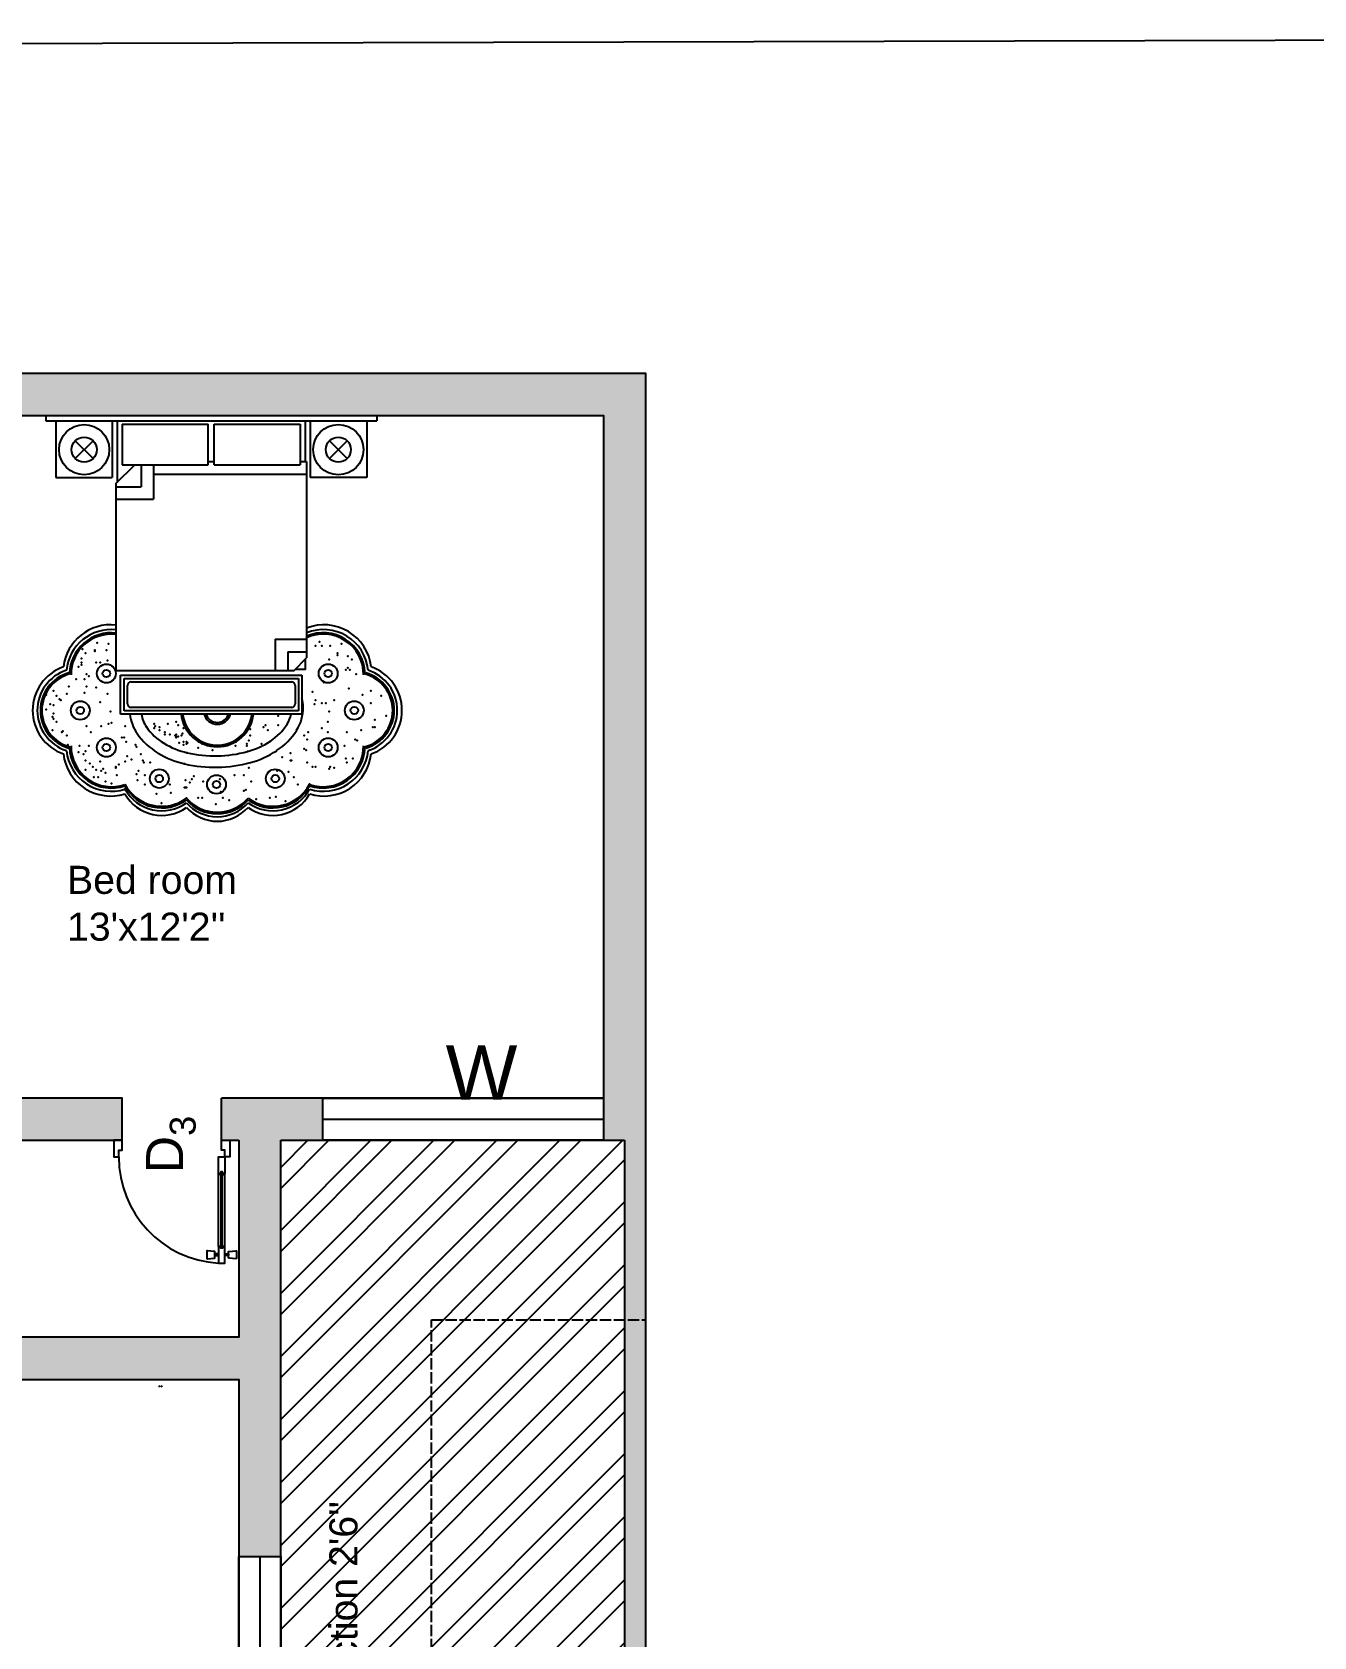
# Model space of a CAD drawing. Header units: millimetres. Extents: x 1028 to 3951, y -866 to 975.
# Drawn here: x 3015 to 3289.1, y 632.3 to 975.4 of the extents above; entities that cross this region are included whole.
import ezdxf

# ---------------------------------------------------------------- set-up
doc = ezdxf.new("R2010")
doc.units = ezdxf.units.MM
doc.linetypes.add('ACAD_ISO02W100', pattern=[15, 12, -3])
for name, color, linetype in [('dimenction', 4, 'Continuous'), ('key words', 181, 'Continuous'), ('stares cass', 10, 'Continuous'), ('text', 6, 'Continuous'), ('wall', 15, 'Continuous'), ('windows', 50, 'Continuous')]:
    doc.layers.add(name, color=color, linetype=linetype)
doc.styles.get("Standard").update_dxf_attribs({"font": 'arial.ttf'})

# ---------------------------------------------------------------- blocks, each defined once
blk = doc.blocks.new('A$C1EC128A1')
for p, q in [((0.115, 3.56), (3.019, 3.56)), ((0.115, 3.555), (0.115, 3.511)), ((3.019, 3.555), (3.019, 3.511)), ((0.115, 3.511), (3.019, 3.511)), ((0.203, 3.511), (0.203, 3.462)), ((0.203, 3.46), (0.203, 3.016)), ((0.698, 3.511), (0.698, 3.016)), ((0.742, 3.511), (0.742, 2.972)), ((0.786, 3.484), (1.539, 3.484)), ((0.786, 3.484), (0.786, 3.126)), ((1.539, 3.126), (1.539, 3.484)), ((1.594, 3.126), (1.594, 3.484)), ((1.594, 3.484), (2.348, 3.484)), ((2.348, 3.484), (2.348, 3.126)), ((2.392, 3.511), (2.392, 3.154)), ((2.436, 3.511), (2.436, 3.016)), ((2.931, 3.511), (2.931, 3.016)), ((0.374, 3.181), (0.53, 3.337)), ((0.374, 3.337), (0.53, 3.181)), ((2.604, 3.337), (2.759, 3.181)), ((2.759, 3.337), (2.604, 3.181)), ((0.731, 2.961), (0.896, 3.126)), ((0.786, 3.126), (1.539, 3.126)), ((0.951, 3.126), (0.951, 2.934)), ((1.061, 3.126), (1.061, 2.824)), ((1.539, 3.154), (1.594, 3.154)), ((1.594, 3.126), (2.348, 3.126)), ((2.348, 3.154), (2.403, 3.154)), ((2.403, 3.154), (2.403, 1.432)), ((0.203, 3.016), (0.698, 3.016)), ((0.731, 2.961), (0.731, 1.322)), ((1.061, 3.044), (2.403, 3.044)), ((2.931, 3.016), (2.436, 3.016)), ((0.731, 2.934), (0.951, 2.934)), ((0.731, 2.824), (1.061, 2.824)), ((2.128, 1.597), (2.403, 1.597)), ((2.128, 1.597), (2.128, 1.322)), ((2.238, 1.487), (2.238, 1.322)), ((2.238, 1.487), (2.403, 1.487)), ((2.293, 1.322), (2.403, 1.432)), ((2.392, 1.421), (2.392, 1.333)), ((0.731, 1.322), (2.293, 1.322)), ((0.772, 1.282), (2.363, 1.282)), ((0.772, 0.939), (0.772, 1.282)), ((2.304, 1.333), (2.392, 1.333)), ((2.363, 1.282), (2.363, 0.939)), ((0.802, 1.252), (2.333, 1.252)), ((0.802, 0.969), (0.802, 1.252)), ((0.832, 1.029), (0.832, 1.192)), ((0.862, 1.222), (2.273, 1.222)), ((2.303, 1.192), (2.303, 1.029)), ((2.333, 1.252), (2.333, 0.969)), ((2.273, 0.999), (0.862, 0.999)), ((2.363, 0.939), (0.772, 0.939)), ((2.333, 0.969), (0.802, 0.969))]:
    blk.add_line(p, q)
for centre, radius in [((0.452, 3.259), 0.22), ((2.682, 3.259), 0.22), ((0.452, 3.259), 0.11), ((2.682, 3.259), 0.11), ((0.647, 1.296), 0.0826), ((0.647, 1.296), 0.0326), ((2.593, 1.296), 0.0826), ((2.593, 1.296), 0.0326), ((0.418, 0.972), 0.0826), ((0.418, 0.972), 0.0326), ((2.822, 0.972), 0.0826), ((2.822, 0.972), 0.0326), ((0.647, 0.647), 0.0826), ((2.593, 0.647), 0.0826), ((0.647, 0.647), 0.0326), ((2.593, 0.647), 0.0326), ((1.111, 0.374), 0.0826), ((2.129, 0.374), 0.0826), ((1.111, 0.374), 0.0326), ((1.613, 0.323), 0.0826), ((1.613, 0.323), 0.0326), ((2.129, 0.374), 0.0326)]:
    blk.add_circle(centre, radius)
for centre, radius, start, end in [((0.685, 1.305), 0.418, 83.7824, 173.2515), ((2.555, 1.305), 0.418, 6.7485, 111.2795), ((0.688, 1.288), 0.393, 83.8157, 174.53), ((0.692, 1.284), 0.369, 83.9971, 177.9976), ((0.691, 1.287), 0.354, 83.6051, 180.6699), ((2.552, 1.288), 0.393, 5.47, 112.249), ((2.548, 1.284), 0.369, 2.0024, 113.1536), ((2.549, 1.287), 0.354, 359.3301, 114.3551), ((0.405, 0.972), 0.405, 109.4527, 180), ((0.412, 0.972), 0.371, 108.0256, 180), ((0.411, 0.972), 0.343, 105.7891, 180), ((0.412, 0.972), 0.331, 104.766, 180), ((2.828, 0.972), 0.331, 0, 75.234), ((2.829, 0.972), 0.343, 0, 74.2109), ((2.828, 0.972), 0.371, 0, 71.9744), ((2.835, 0.972), 0.405, 0, 70.5473), ((0.862, 1.192), 0.03, 90, 180), ((2.273, 1.192), 0.03, 0, 90), ((0.862, 1.029), 0.03, 180, 270), ((2.273, 1.029), 0.03, 270, 0), ((2.008, 0.994), 0.365, 327.6239, 1.1782), ((2.008, 0.994), 0.365, 1.1782, 13.4812), ((0.405, 0.972), 0.405, 180, 250.5473), ((0.412, 0.972), 0.371, 180, 251.9744), ((0.411, 0.972), 0.343, 180, 254.2109), ((0.412, 0.972), 0.331, 180, 255.234), ((1.217, 0.977), 0.365, 186.0197, 214.7326), ((1.217, 0.977), 0.265, 188.3055, 214.7326), ((1.62, 0.972), 0.319, 185.9507, 354.0493), ((1.62, 0.972), 0.305, 186.2151, 353.7849), ((1.62, 0.972), 0.121, 195.7695, 344.2305), ((1.62, 0.972), 0.105, 198.3291, 341.6709), ((1.817, 1.115), 0.492, 303.1639, 327.6239), ((2.008, 0.994), 0.265, 327.6239, 348.1186), ((2.828, 0.972), 0.331, 284.766, 0), ((2.829, 0.972), 0.343, 285.7891, 0), ((2.828, 0.972), 0.371, 288.0256, 0), ((2.835, 0.972), 0.405, 289.4527, 0), ((1.403, 1.107), 0.592, 214.7326, 239.1926), ((1.403, 1.107), 0.492, 214.7326, 239.1926), ((1.817, 1.115), 0.592, 303.1639, 327.6239), ((0.685, 0.639), 0.418, 186.7485, 287.3233), ((0.688, 0.656), 0.393, 185.47, 288.0175), ((0.692, 0.66), 0.369, 182.0024, 288.623), ((0.691, 0.657), 0.354, 179.3301, 289.5945), ((1.524, 1.309), 0.828, 239.1926, 256.6746), ((1.524, 1.309), 0.728, 239.1926, 256.6746), ((1.599, 1.627), 1.054, 256.6746, 271.1782), ((1.599, 1.627), 1.054, 271.1782, 285.6819), ((1.688, 1.312), 0.728, 285.6819, 303.1639), ((1.688, 1.312), 0.828, 285.6819, 303.1639), ((2.549, 0.657), 0.354, 250.4055, 0.6699), ((2.548, 0.66), 0.369, 251.377, 357.9976), ((2.552, 0.656), 0.393, 251.9825, 354.53), ((2.555, 0.639), 0.418, 252.6767, 353.2515), ((1.599, 1.627), 1.154, 256.6746, 271.1782), ((1.599, 1.627), 1.154, 271.1782, 285.6819), ((1.133, 0.498), 0.367, 208.2914, 306.3479), ((1.133, 0.484), 0.367, 208.2914, 306.3479), ((1.133, 0.461), 0.369, 208.9302, 306.0262), ((2.107, 0.498), 0.367, 233.6521, 331.7086), ((2.107, 0.484), 0.367, 233.6521, 331.7086), ((2.107, 0.461), 0.369, 233.9738, 331.0698), ((1.132, 0.42), 0.369, 209.2201, 306.079), ((1.614, 0.43), 0.349, 220.6393, 270.9052), ((1.614, 0.416), 0.349, 220.6393, 270.9052), ((1.62, 0.4), 0.36, 221.3878, 270), ((1.626, 0.43), 0.349, 269.0948, 319.3607), ((1.626, 0.416), 0.349, 269.0948, 319.3607), ((1.62, 0.4), 0.36, 270, 318.6122), ((2.108, 0.42), 0.369, 233.921, 330.7799), ((1.62, 0.36), 0.36, 221.4185, 270), ((1.62, 0.36), 0.36, 270, 318.5815)]:
    blk.add_arc(centre, radius, start, end)
for p in [(0.565, 1.565), (0.666, 1.556), (2.518, 1.574), (2.71, 1.556), (0.428, 1.428), (0.438, 1.51), (0.465, 1.474), (0.547, 1.501), (0.547, 1.492), (0.647, 1.501), (0.657, 1.41), (2.482, 1.538), (2.537, 1.538), (2.601, 1.419), (2.61, 1.538), (2.674, 1.474), (2.674, 1.456), (2.765, 1.447), (2.801, 1.419), (0.401, 1.355), (0.428, 1.392), (0.428, 1.373), (0.474, 1.291), (0.492, 1.273), (0.556, 1.392), (0.593, 1.392), (2.392, 1.333), (2.747, 1.328), (2.765, 1.346), (2.783, 1.328), (2.838, 1.291), (0.182, 1.145), (0.319, 1.182), (0.383, 1.246), (0.456, 1.246), (0.456, 1.127), (0.474, 1.182), (0.556, 1.172), (2.455, 1.136), (2.555, 1.218), (2.774, 1.163), (2.966, 1.145), (0.118, 1.109), (0.155, 1.026), (0.182, 1.017), (0.209, 1.099), (0.237, 1.072), (0.246, 1.063), (0.301, 1.118), (0.593, 1.045), (0.657, 1.118), (2.473, 1.026), (2.482, 1.063), (2.537, 1.035), (2.573, 1.035), (2.646, 1.063), (2.893, 1.109), (2.966, 1.035), (3.057, 1.099), (0.118, 0.981), (0.173, 0.917), (0.182, 0.944), (0.182, 0.898), (0.209, 0.871), (0.666, 0.853), (0.684, 0.962), (0.693, 0.862), (1.067, 0.853), (1.186, 0.853), (1.259, 0.871), (1.303, 0.939), (1.317, 0.939), (2.153, 0.926), (2.591, 0.871), (2.601, 0.962), (3.002, 0.889), (3.102, 0.926), (0.173, 0.798), (0.255, 0.78), (0.264, 0.789), (0.301, 0.752), (0.474, 0.835), (0.511, 0.78), (0.602, 0.835), (0.784, 0.734), (0.803, 0.734), (0.812, 0.835), (0.999, 0.826), (1.067, 0.816), (1.076, 0.835), (1.113, 0.825), (1.113, 0.798), (1.159, 0.78), (1.159, 0.761), (1.204, 0.761), (1.25, 0.752), (1.259, 0.761), (1.259, 0.743), (1.259, 0.734), (1.277, 0.844), (1.277, 0.743), (1.305, 0.752), (1.314, 0.771), (1.323, 0.816), (1.898, 0.707), (1.907, 0.807), (1.907, 0.752), (2.026, 0.825), (2.044, 0.844), (2.044, 0.844), (2.062, 0.798), (2.153, 0.844), (2.381, 0.752), (2.409, 0.716), (2.418, 0.78), (2.537, 0.816), (2.591, 0.78), (2.756, 0.78), (2.829, 0.716), (2.847, 0.707), (2.883, 0.798), (2.984, 0.825), (3.002, 0.825), (0.31, 0.67), (0.401, 0.606), (0.41, 0.661), (0.447, 0.588), (0.465, 0.615), (0.492, 0.661), (0.821, 0.698), (0.83, 0.57), (0.903, 0.67), (0.912, 0.652), (0.949, 0.588), (1.152, 0.684), (1.152, 0.684), (1.152, 0.684), (1.286, 0.688), (1.323, 0.698), (1.323, 0.67), (1.35, 0.698), (1.35, 0.679), (1.356, 0.601), (1.359, 0.688), (1.451, 0.643), (1.487, 0.679), (1.578, 0.624), (1.651, 0.661), (1.651, 0.661), (1.779, 0.661), (1.88, 0.679), (1.88, 0.661), (1.884, 0.612), (2.007, 0.679), (2.086, 0.703), (2.263, 0.597), (2.381, 0.634), (2.4, 0.624), (2.737, 0.661), (0.465, 0.533), (0.465, 0.451), (0.501, 0.506), (0.529, 0.478), (0.556, 0.451), (0.593, 0.524), (0.602, 0.442), (0.62, 0.46), (0.638, 0.424), (0.73, 0.478), (0.73, 0.469), (0.757, 0.497), (0.812, 0.524), (0.867, 0.542), (0.93, 0.442), (0.967, 0.533), (0.976, 0.515), (1.031, 0.515), (1.333, 0.504), (1.898, 0.469), (2.144, 0.442), (2.19, 0.561), (2.245, 0.433), (2.263, 0.533), (2.272, 0.533), (2.409, 0.515), (2.455, 0.478), (2.482, 0.478), (2.601, 0.46), (2.61, 0.478), (2.646, 0.469), (2.747, 0.551), (2.756, 0.515), (2.81, 0.551), (0.538, 0.387), (0.574, 0.387), (0.638, 0.35), (0.693, 0.332), (0.739, 0.405), (0.739, 0.405), (0.81, 0.282), (0.912, 0.414), (0.921, 0.36), (0.985, 0.405), (0.985, 0.323), (1.204, 0.323), (1.332, 0.296), (1.341, 0.36), (1.341, 0.296), (1.35, 0.296), (1.378, 0.341), (1.396, 0.369), (1.414, 0.396), (1.496, 0.35), (1.642, 0.369), (1.77, 0.405), (1.852, 0.405), (1.916, 0.35), (2.29, 0.387), (2.327, 0.323), (2.43, 0.324), (0.985, 0.149), (1.086, 0.241), (1.131, 0.159), (1.213, 0.25), (1.35, 0.203), (1.451, 0.204), (1.487, 0.204), (1.606, 0.149), (1.651, 0.259), (1.67, 0.204), (1.724, 0.186), (1.852, 0.268), (1.87, 0.277), (1.962, 0.195), (2.08, 0.204), (2.135, 0.213), (2.217, 0.177)]:
    blk.add_point(p)

msp = doc.modelspace()

# ---------------------------------------------------------------- hatches: boundary and pattern name
at = {"true_color": 0x7aafdf}
h = msp.add_hatch(dxfattribs=at)
h.set_pattern_fill('CLAY', color=143)
h.set_pattern_definition([(0, (2725.6543, 349.681), (0, 4.7625), []), (0, (2725.6543, 350.475), (0, 4.7625), []), (0, (2725.6543, 351.2686), (0, 4.7625), []), (0, (2725.6543, 352.856), (0, 4.7625), [4.7625, -3.175])])
h.paths.add_polyline_path([(3146.197, 902.43), (2782.197, 902.43), (2782.197, 879.603), (2791.197, 879.603), (2791.197, 893.43), (2851.197, 893.43), (2851.197, 862.683), (2851.197, 862.683), (2851.197, 860.91), (2855.697, 860.91), (2855.697, 897.93), (2972.197, 897.93), (2972.197, 893.225), (2981.197, 893.225), (2981.197, 893.43), (3137.197, 893.43), (3137.197, 747.43), (3137.197, 738.43), (3141.697, 738.43), (3141.697, 700.035), (3146.197, 700.035)])
h.paths.add_polyline_path([(2791.197, 850.443), (2789.442, 850.443), (2782.197, 850.443), (2782.197, 827.658), (2791.197, 827.658), (2791.197, 831.93), (2851.197, 831.93), (2851.197, 830.727), (2851.197, 830.727), (2851.197, 829.236), (2855.697, 829.236), (2855.697, 839.634), (2851.197, 839.634), (2851.197, 837.861), (2851.197, 836.43), (2791.197, 836.43)], flags=17)
h.paths.add_polyline_path([(2791.197, 786.93), (2855.697, 786.93), (2867.273, 786.93), (2867.273, 795.93), (2855.697, 795.93), (2855.697, 811.344), (2851.197, 811.344), (2851.197, 809.854), (2851.197, 795.93), (2791.197, 795.93), (2791.197, 798.498), (2789.442, 798.498), (2782.197, 798.498), (2782.197, 602), (2791.197, 602)])
h.paths.add_polyline_path([(2940.388, 795.93), (2927.273, 795.93), (2927.273, 786.93), (2940.388, 786.93)], flags=17)
h.paths.add_polyline_path([(2981.197, 833.225), (2972.197, 833.225), (2972.197, 795.93), (2972.197, 779.239), (2981.197, 779.239)], flags=17)
h.paths.add_polyline_path([(2981.197, 738.43), (3034.256, 738.43), (3034.256, 747.43), (2981.197, 747.43), (2981.197, 751.172), (2972.197, 751.172), (2972.197, 738.43), (2972.197, 687.33), (2972.197, 683.588), (2981.197, 683.588), (2981.197, 687.33), (3059.197, 687.33), (3059.197, 649.42), (3068.197, 649.42), (3068.197, 696.33), (3068.197, 738.43), (3077.197, 738.43), (3077.197, 747.43), (3055.532, 747.43), (3055.532, 738.43), (3059.197, 738.43), (3059.197, 696.33), (2981.197, 696.33)])
h.paths.add_polyline_path([(2981.197, 655.521), (2972.197, 655.521), (2972.197, 642.93), (2972.197, 567.148), (2981.197, 567.148)])
h.paths.add_polyline_path([(2981.197, 567.148), (2972.197, 567.148), (2972.197, 542.326), (2977.403, 542.326), (2977.403, 542.582), (2981.197, 542.582), (2981.197, 542.33), (2994.697, 542.33), (2994.697, 551.33), (2981.197, 551.33)])
h.paths.add_polyline_path([(3068.197, 567.148), (3059.197, 567.148), (3059.197, 551.33), (3045.335, 551.33), (3045.335, 542.329), (3059.197, 542.33), (3068.197, 542.33)])
h.paths.add_polyline_path([(3068.197, 589.42), (3059.197, 589.42), (3059.197, 567.148), (3068.197, 567.148)])
h.paths.add_polyline_path([(3146.197, 700.035), (3141.697, 700.035), (3141.697, 567.148), (3146.197, 567.148)])
h.paths.add_polyline_path([(3146.197, 567.148), (3141.697, 567.148), (3141.697, 392.43), (3146.197, 392.43)])
h.paths.add_polyline_path([(3137.197, 387.93), (2990.197, 387.93), (2990.197, 383.43), (3137.197, 383.43)])
h.paths.add_polyline_path([(2981.197, 387.93), (2786.697, 387.93), (2786.697, 491.43), (2854.7, 491.43), (2854.7, 500.429), (2791.197, 500.43), (2791.197, 542), (2782.197, 542), (2782.197, 383.43), (2981.197, 383.43)])
h.paths.add_polyline_path([(2981.197, 500.427), (2914.7, 500.428), (2914.7, 491.43), (2981.197, 491.43)], flags=17)
at = {"true_color": 0x58ba48}
h = msp.add_hatch(dxfattribs=at)
h.set_pattern_fill('ANSI32', color=85)
h.set_pattern_definition([(45, (2725.654, 349.681), (-6.7352, 6.7352), []), (45, (2730.144, 349.681), (-6.7352, 6.7352), [])])
h.paths.add_polyline_path([(3068.197, 567.148), (3068.197, 542.33), (3059.197, 542.33), (3008.197, 542.327), (3008.197, 491.43), (2981.197, 491.43), (2786.697, 491.43), (2786.697, 387.93), (2981.197, 387.93), (2981.197, 392.43), (2990.197, 392.43), (2990.197, 387.93), (3137.197, 387.93), (3137.197, 392.43), (3141.697, 392.43), (3141.697, 567.148)])
h.paths.add_polyline_path([(3022.837, 522.082), (3024.091, 530.234, -0.410018), (3026.444, 532.845), (3046.619, 533.973), (3066.778, 532.846, -0.4119223), (3069.147, 530.234), (3070.401, 522.082), (3070.401, 406.913), (3070.398, 406.912), (3069.775, 404.423), (3067.898, 402.545), (3046.619, 401.92), (3025.34, 402.545), (3023.463, 404.423), (3022.837, 406.926)], flags=16)
h.paths.add_polyline_path([(3024.404, 463.108), (3028.47, 463.252), (3028.47, 450.304), (3024.781, 445.862)], flags=0)
h.paths.add_polyline_path([(3024.51, 465.64), (3024.529, 486.122), (3028.47, 477.647), (3028.455, 465.493)], flags=0)
h.paths.add_polyline_path([(3026.407, 439.577), (3030.353, 445.429), (3031.901, 443.702), (3046.619, 443.702), (3061.337, 443.702), (3062.885, 445.429), (3066.831, 439.577), (3063.703, 435.15), (3061.692, 434.51), (3031.546, 434.51), (3029.535, 435.15)], flags=0)
h.paths.add_polyline_path([(3025.34, 406.301), (3067.951, 406.301), (3068.592, 405.017), (3046.619, 404.423), (3024.698, 405.015)], flags=0)
h.paths.add_polyline_path([(3025.683, 490.377, -0.1130104), (3039.87, 495.171), (3046.619, 495.171), (3053.368, 495.171, -0.1130104), (3067.555, 490.377, -0.3717076), (3068.051, 488.819), (3063.746, 480.205, 0.0102129), (3054.129, 481.402), (3039.109, 481.402, 0.0102129), (3029.492, 480.205), (3025.254, 488.686, -0.4061319)], flags=0)
h.paths.add_polyline_path([(3030.973, 531.47), (3046.619, 532.095), (3062.265, 531.47), (3060.249, 497.674), (3046.619, 497.674), (3032.989, 497.674)], flags=0)
h.paths.add_polyline_path([(3064.769, 463.252), (3068.834, 463.108), (3068.457, 445.862), (3064.769, 450.304)], flags=0)
h.paths.add_polyline_path([(3064.783, 465.493), (3064.769, 477.647), (3068.71, 486.122), (3068.728, 465.64)], flags=0)
h.paths.add_polyline_path([(3141.697, 700.035), (3100.413, 700.035), (3100.413, 567.148), (3141.697, 567.148)], flags=17)
h.paths.add_polyline_path([(3100.413, 700.035), (3141.697, 700.035), (3141.697, 738.43), (3068.197, 738.43), (3068.197, 696.33), (3068.197, 567.148), (3100.413, 567.148)])
h.paths.add_polyline_path([(2872.458, 466.87), (2893.636, 466.87), (2893.636, 490.868), (2872.458, 490.868)], flags=24)
h.paths.add_polyline_path([(3087.871, 606.492), (3087.871, 662.289), (3075.507, 662.289), (3075.507, 606.492)], flags=24)

# ---------------------------------------------------------------- linework, layer by layer
at = {"color": 47, "true_color": 0x7c6c5f}
for q in [(3055.532, 747.43), (3059.197, 738.43)]:
    msp.add_line((3055.532, 738.43), q, dxfattribs=at)
at = {"color": 30, "true_color": 0xf8991e}
for p, q in [((3054.823, 715.735), (3054.823, 731.338)), ((3055.444, 715.381), (3055.444, 731.693)), ((3055.532, 715.381), (3055.532, 731.693)), ((3055.621, 715.381), (3055.621, 731.693)), ((3056.241, 715.735), (3056.241, 731.338))]:
    msp.add_line(p, q, dxfattribs=at)
at = {"color": 7, "true_color": 0xffffff}
msp.add_lwpolyline([(2695.624, 972.164), (3949.499, 975.366), (3950.966, -0.972), (2697.092, -4.174)], close=True, dxfattribs=at)
at = {"color": 30, "true_color": 0xf8991e}
for points in [[(3033.547, 734.884), (3033.547, 736.302), (3034.256, 736.302), (3034.256, 738.43), (3032.483, 738.43), (3032.483, 734.884), (3033.547, 734.884)], [(3056.241, 734.884), (3056.241, 736.302), (3055.532, 736.302), (3055.532, 738.43), (3057.305, 738.43), (3057.305, 734.884), (3056.241, 734.884)], [(3055.355, 731.338), (3054.823, 731.338), (3054.823, 734.884), (3056.241, 734.884), (3056.241, 731.338), (3055.709, 731.338), (3055.709, 731.693), (3055.355, 731.693), (3055.355, 731.338)], [(3055.355, 715.735), (3054.823, 715.735), (3054.823, 712.189), (3056.241, 712.189), (3056.241, 715.735), (3055.709, 715.735), (3055.709, 715.381), (3055.355, 715.381), (3055.355, 715.735)]]:
    msp.add_lwpolyline(points, dxfattribs=at)
at = {"color": 47, "true_color": 0x7c6c5f}
msp.add_lwpolyline([(3068.197, 696.33), (3068.197, 738.43)], dxfattribs=at)
at = {"color": 30, "true_color": 0xf8991e}
for points in [[(3053.941, 714.688), (3052.523, 714.829, 0.4437164), (3052.328, 714.653), (3052.328, 713.272, 0.4437164), (3052.523, 713.095), (3053.941, 713.237, 0.3853136), (3054.101, 713.414), (3054.101, 714.511, 0.3853136)], [(3057.123, 714.688), (3058.541, 714.829, -0.4437164), (3058.736, 714.653), (3058.736, 713.272, -0.4437164), (3058.541, 713.095), (3057.123, 713.237, -0.3853136), (3056.963, 713.414), (3056.963, 714.511, -0.3853136)]]:
    msp.add_lwpolyline(points, format="xyb", close=True, dxfattribs=at)
for points in [[(3054.823, 714.14), (3054.101, 714.14), (3054.101, 713.785), (3054.823, 713.785)], [(3056.241, 714.14), (3056.963, 714.14), (3056.963, 713.785), (3056.241, 713.785)]]:
    msp.add_lwpolyline(points, close=True, dxfattribs=at)
for centre, radius, start, end in [((3056.119, 734.725), 22.573, 179.59659, 266.70819), ((3055.427, 731.371), 0.293, 186.43423, 273.2898), ((3055.638, 731.371), 0.293, 266.7102, 353.56577), ((3042.334, 685.595), 0.293, 86.7102, 173.56577), ((3042.545, 685.595), 0.293, 6.43423, 93.2898)]:
    msp.add_arc(centre, radius, start, end, dxfattribs=at)
at = {"layer": 'dimenction', "color": 4, "linetype": 'ACAD_ISO02W100', "ltscale": 0.2}
msp.add_lwpolyline([(3100.413, 431.43), (3100.413, 700.035), (3146.197, 700.035)], dxfattribs=at)
at = {"layer": 'stares cass', "color": 2, "ltscale": 0.2, "true_color": 0xf1eb1f}
for points in [[(3077.197, 742.93), (3137.197, 742.93)], [(3063.697, 649.42), (3063.697, 589.42)]]:
    msp.add_lwpolyline(points, dxfattribs=at)
at = {"layer": 'stares cass', "color": 30, "ltscale": 0.2, "true_color": 0xf8991e}
msp.add_lwpolyline([(3068.197, 738.43), (3068.197, 738.43)], close=True, dxfattribs=at)
at = {"layer": 'stares cass', "color": 1, "ltscale": 0.2}
msp.add_lwpolyline([(3068.197, 738.43), (3095.197, 738.43)], dxfattribs=at)
at = {"layer": 'wall', "color": 47, "ltscale": 0.2, "true_color": 0x7c6c5f}
for p, q in [((3068.197, 738.43), (3141.697, 738.43)), ((3141.697, 738.43), (3141.697, 387.93)), ((3068.197, 542.33), (3068.197, 696.33))]:
    msp.add_line(p, q, dxfattribs=at)
msp.add_lwpolyline([(2782.197, 902.43), (3146.197, 902.43), (3146.197, 383.43), (2782.197, 383.43)], close=True, dxfattribs=at)
for points in [[(2851.197, 831.93), (2791.197, 831.93), (2851.197, 831.93), (2851.197, 829.236), (2855.697, 829.236), (2855.697, 839.634), (2851.197, 839.634), (2851.197, 836.43), (2791.197, 836.43), (2791.197, 893.43), (2851.197, 893.43), (2851.197, 860.91), (2855.697, 860.91), (2855.697, 897.93), (2855.697, 897.93), (2972.197, 897.93), (2972.197, 795.93), (2972.197, 795.93), (2972.197, 779.239), (2981.197, 779.239), (2981.197, 893.43), (3137.197, 893.43), (3137.197, 747.43), (3055.532, 747.43)], [(3059.197, 738.43), (3059.197, 696.33), (2981.197, 696.33), (2981.197, 738.43), (3034.256, 738.43), (3034.256, 747.43), (2981.197, 747.43), (2981.197, 751.172), (2972.197, 751.172), (2972.197, 738.43), (2972.197, 687.33), (2972.197, 683.588), (2981.197, 683.588), (2981.197, 687.33), (3059.197, 687.33), (3059.197, 687.33), (3059.197, 687.33), (3059.197, 551.33), (2981.197, 551.33), (2981.197, 655.521), (2972.197, 655.521), (2972.197, 642.93), (2972.197, 542.326)]]:
    msp.add_lwpolyline(points, dxfattribs=at)
at = {"layer": 'windows', "color": 2, "ltscale": 0.2, "true_color": 0xf1eb1f}
for points in [[(3077.197, 738.43), (3077.197, 747.43), (3137.197, 747.43), (3137.197, 738.43), (3077.197, 738.43)], [(3059.197, 649.42), (3068.197, 649.42), (3068.197, 589.42), (3059.197, 589.42), (3059.197, 649.42)]]:
    msp.add_lwpolyline(points, dxfattribs=at)

# ---------------------------------------------------------------- block references
at = {"xscale": 24.37727797078823, "yscale": 24.37727797078823, "zscale": 24.37727797078823}
msp.add_blockref('A$C1EC128A1', (3015.107, 806.646), dxfattribs=at)

# ---------------------------------------------------------------- texts
at = {"layer": 'key words', "color": 152, "ltscale": 0.2, "insert": (3103.426, 758.771), "char_height": 11.6456, "attachment_point": 1}
msp.add_mtext_dynamic_manual_height_columns('{\\C6;W}', width=18.41158, gutter_width=58.228, heights=[0], dxfattribs=at)
at = {"layer": 'key words', "color": 6, "ltscale": 0.2, "insert": (3039.375, 731.393), "char_height": 7.91005, "attachment_point": 1, "rotation": 90}
msp.add_mtext_dynamic_manual_height_columns('\\A1;D{\\H0.7x;\\S^ 3;}', width=7.91005, gutter_width=39.55, heights=[7.91], dxfattribs=at)
at = {"layer": 'text', "color": 6, "ltscale": 0.2, "insert": (3022.468, 797.116), "char_height": 6, "attachment_point": 1}
msp.add_mtext_dynamic_manual_height_columns("Bed room\\P13'x12'2''", width=92.39856, gutter_width=12.5, heights=[0], dxfattribs=at)
at = {"layer": 'text', "color": 6, "ltscale": 0.2, "insert": (3078.571, 608.544), "char_height": 6, "attachment_point": 1, "rotation": 90}
msp.add_mtext_dynamic_manual_height_columns("projection 2'6''", width=65.87777, gutter_width=12.5, heights=[0], dxfattribs=at)

doc.saveas('drawing.dxf')
